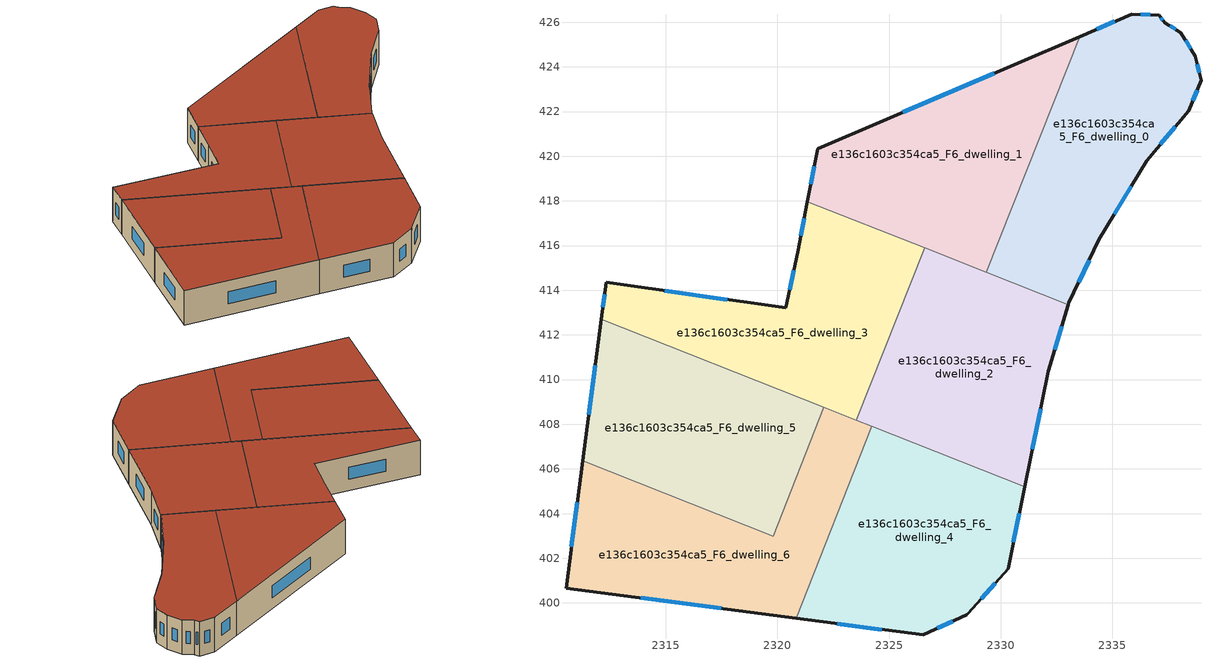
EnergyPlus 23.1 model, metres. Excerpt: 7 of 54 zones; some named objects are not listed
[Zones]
e136c1603c354ca5_F6_dwelling_0
 floor to e136c1603c354ca5_F5_dwelling_0 (EU_floor_Construction): 2338.07,425.54 2338.72,424.47 2338.97,423.4 2338.43,422.05 2336.54,419.8 2334.4,416.26 2333.05,413.44 2333.02,413.35 2329.36,414.8 2333.53,425.36 2335.88,426.37 2337.09,426.31 2337.35,425.99 z18
 wall outside (EU_wall_Construction): 2333.02,413.35 2333.05,413.44 2334.4,416.26 2336.54,419.8 2338.43,422.05 2338.97,423.4 2338.72,424.47 2338.07,425.54 2337.35,425.99 2337.09,426.31 2335.88,426.37 2333.53,425.36 z18:21
 wall to e136c1603c354ca5_F6_dwelling_1 (EU_wall_Construction): 2333.53,425.36 2329.36,414.8 z18:21
 wall to e136c1603c354ca5_F6_dwelling_2 (EU_wall_Construction): 2329.36,414.8 2333.02,413.35 z18:21
 window (EU_Window_Construction): 2335.11,426.04 2334.29,425.69 / 2336.69,426.33 2336.27,426.35 / 2337.26,426.09 2337.17,426.2 / 2337.83,425.68 2337.58,425.84 / 2338.51,424.81 2338.28,425.19 / 2338.89,423.74 2338.8,424.12 / 2338.6,422.49 2338.79,422.96 / 2337.15,420.53 2337.81,421.31 / 2335.09,417.41 2335.84,418.65 / 2333.49,414.35 2333.96,415.34 z18.98:20.02
 roof outside (EU_roof_Construction): 2334.4,416.26 2336.54,419.8 2338.43,422.05 2338.97,423.4 2338.72,424.47 2338.07,425.54 2337.35,425.99 2337.09,426.31 2335.88,426.37 2333.53,425.36 2329.36,414.8 2333.02,413.35 2333.05,413.44 z21
e136c1603c354ca5_F6_dwelling_1
 floor to e136c1603c354ca5_F5_dwelling_1 (EU_floor_Construction): 2333.53,425.36 2329.36,414.8 2321.35,417.97 2321.8,420.33 z18
 wall outside (EU_wall_Construction): 2333.53,425.36 2321.8,420.33 2321.35,417.97 z18:21
 wall to e136c1603c354ca5_F6_dwelling_3 (EU_wall_Construction): 2321.35,417.97 2326.59,415.89 z18:21
 wall to e136c1603c354ca5_F6_dwelling_2 (EU_wall_Construction): 2326.59,415.89 2329.36,414.8 z18:21
 window (EU_Window_Construction): 2329.71,423.72 2325.61,421.96 / 2321.65,419.56 2321.49,418.73 z18.98:20.02
 roof outside (EU_roof_Construction): 2329.36,414.8 2333.53,425.36 2321.8,420.33 2321.35,417.97 z21
e136c1603c354ca5_F6_dwelling_2
 floor to e136c1603c354ca5_F5_dwelling_2 (EU_floor_Construction): 2333.02,413.35 2332.14,410.38 2331.08,405.2 2323.54,408.18 2326.59,415.89 z18
 wall outside (EU_wall_Construction): 2331.08,405.2 2332.14,410.38 2333.02,413.35 z18:21
 wall to e136c1603c354ca5_F6_dwelling_3 (EU_wall_Construction): 2326.59,415.89 2323.54,408.18 z18:21
 wall to e136c1603c354ca5_F6_dwelling_4 (EU_wall_Construction): 2324.23,407.91 2331.08,405.2 z18:21
 wall to e136c1603c354ca5_F6_dwelling_6 (EU_wall_Construction): 2323.54,408.18 2324.23,407.91 z18:21
 window (EU_Window_Construction): 2331.42,406.88 2331.79,408.69 / 2332.42,411.34 2332.73,412.39 z18.98:20.02
 roof outside (EU_roof_Construction): 2331.08,405.2 2332.14,410.38 2333.02,413.35 2326.59,415.89 2323.54,408.18 z21
e136c1603c354ca5_F6_dwelling_3
 floor to e136c1603c354ca5_F5_dwelling_3 (EU_floor_Construction): 2326.59,415.89 2323.54,408.18 2312.12,412.7 2312.34,414.35 2320.37,413.21 2320.92,415.71 2321.35,417.97 z18
 wall outside (EU_wall_Construction): 2321.35,417.97 2320.92,415.71 2320.37,413.21 2312.34,414.35 2312.12,412.7 z18:21
 wall to e136c1603c354ca5_F6_dwelling_5 (EU_wall_Construction): 2312.12,412.7 2322.09,408.76 z18:21
 wall to e136c1603c354ca5_F6_dwelling_6 (EU_wall_Construction): 2322.08,408.76 2323.54,408.18 z18:21
 window (EU_Window_Construction): 2320.74,414.89 2320.55,414.02 / 2321.21,417.23 2321.06,416.44 / 2312.27,413.81 2312.19,413.23 / 2317.76,413.58 2314.95,413.98 z18.98:20.02
 roof outside (EU_roof_Construction): 2323.54,408.18 2326.59,415.89 2321.35,417.97 2320.92,415.71 2320.37,413.21 2312.34,414.35 2312.12,412.7 z21
e136c1603c354ca5_F6_dwelling_4
 floor to e136c1603c354ca5_F5_dwelling_4 (EU_floor_Construction): 2331.08,405.2 2330.33,401.54 2328.54,399.54 2328.48,399.48 2326.53,398.57 2320.84,399.32 2324.23,407.91 z18
 wall outside (EU_wall_Construction): 2320.84,399.32 2326.53,398.57 2328.48,399.48 2328.54,399.54 2330.33,401.54 2331.08,405.2 z18:21
 wall to e136c1603c354ca5_F6_dwelling_6 (EU_wall_Construction): 2324.23,407.91 2320.84,399.32 z18:21
 window (EU_Window_Construction): 2330.57,402.73 2330.83,404.01 / 2329.12,400.19 2329.74,400.89 / 2327.16,398.86 2327.84,399.18 / 2322.69,399.07 2324.68,398.81 z18.98:20.02
 roof outside (EU_roof_Construction): 2328.54,399.54 2330.33,401.54 2331.08,405.2 2324.23,407.91 2320.84,399.32 2326.53,398.57 2328.48,399.48 z21
e136c1603c354ca5_F6_dwelling_5
 floor to e136c1603c354ca5_F5_dwelling_5 (EU_floor_Construction): 2322.08,408.76 2319.81,402.99 2311.29,406.36 2312.12,412.7 z18
 wall outside (EU_wall_Construction): 2312.12,412.7 2311.29,406.36 z18:21
 wall to e136c1603c354ca5_F6_dwelling_6 (EU_wall_Construction): 2311.29,406.36 2319.81,402.99 2322.08,408.76 z18:21
 window (EU_Window_Construction): 2311.85,410.63 2311.56,408.42 z18.98:20.02
 roof outside (EU_roof_Construction): 2319.81,402.99 2322.08,408.76 2312.12,412.7 2311.29,406.36 z21
e136c1603c354ca5_F6_dwelling_6
 floor to e136c1603c354ca5_F5_dwelling_6 (EU_floor_Construction): 2324.23,407.91 2320.84,399.32 2310.54,400.67 2311.29,406.36 2319.81,402.99 2322.08,408.76 z18
 wall outside (EU_wall_Construction): 2311.29,406.36 2310.54,400.67 2320.84,399.32 z18:21
 window (EU_Window_Construction): 2313.89,400.23 2317.49,399.76 / 2311.04,404.51 2310.78,402.52 z18.98:20.02
 roof outside (EU_roof_Construction): 2320.84,399.32 2324.23,407.91 2322.08,408.76 2319.81,402.99 2311.29,406.36 2310.54,400.67 z21
[Building]
EU S2 Campaign: North Axis=0; Terrain=City; Solar Distribution=FullExterior
[Site:Location]
Bologna: Latitude=44.5; Longitude=11.25; Time Zone=1; Elevation=37
[SizingPeriod:WeatherFileDays]
AnnualSizingPeriod: Begin Month=1; Begin Day of Month=1; End Month=12; End Day of Month=31; Day of Week for Start Day=Monday; Use Weather File Daylight Saving Period=No; Use Weather File Rain and Snow Indicators=No
[MATERIAL]
EU_InternalMass_Material: Roughness=MediumRough; Thickness=0.1; Conductivity=1; Density=1800; Specific Heat=900; Thermal Absorptance=0.9; Solar Absorptance=0.7; Visible Absorptance=0.7
[MATERIAL:NOMASS] Roughness=MediumRough; Thermal Absorptance=0.9; Solar Absorptance=0.7; Visible Absorptance=0.7
Name | Thermal Resistance
EU_wall_NoMass | 0.905828
EU_roof_NoMass | 0.37593
EU_floor_NoMass | 0.67114
[WINDOWMATERIAL:SIMPLEGLAZINGSYSTEM]
EU_Window_SimpleGlazing: UFactor=4.52486; Solar Heat Gain Coefficient=0.85; Visible Transmittance=0.85
[CONSTRUCTION]
EU_wall_Construction: EU_wall_NoMass
EU_roof_Construction: EU_roof_NoMass
EU_floor_Construction: EU_floor_NoMass
EU_Window_Construction: EU_Window_SimpleGlazing
EU_InternalMass_Construction: EU_InternalMass_Material
[ZONE] Type=1; Multiplier=1; Ceiling Height=autocalculate; Floor Area=autocalculate; Part of Total Floor Area=Yes
Name | Volume
e136c1603c354ca5_F6_dwelling_0 | 184.781
e136c1603c354ca5_F6_dwelling_1 | 184.771
e136c1603c354ca5_F6_dwelling_2; e136c1603c354ca5_F6_dwelling_3 | 184.761
e136c1603c354ca5_F6_dwelling_4 | 184.762
e136c1603c354ca5_F6_dwelling_5 | 184.775
e136c1603c354ca5_F6_dwelling_6 | 184.759
[INTERNALMASS] Construction=EU_InternalMass_Construction
Name | Zone or ZoneList | Surface Area
e136c1603c354ca5_F6_dwelling_0_EU_InternalMass | e136c1603c354ca5_F6_dwelling_0 | 61.5942
e136c1603c354ca5_F6_dwelling_1_EU_InternalMass | e136c1603c354ca5_F6_dwelling_1 | 61.5888
e136c1603c354ca5_F6_dwelling_2_EU_InternalMass | e136c1603c354ca5_F6_dwelling_2 | 61.5857
e136c1603c354ca5_F6_dwelling_3_EU_InternalMass | e136c1603c354ca5_F6_dwelling_3 | 61.588
e136c1603c354ca5_F6_dwelling_4_EU_InternalMass | e136c1603c354ca5_F6_dwelling_4 | 61.5882
e136c1603c354ca5_F6_dwelling_5_EU_InternalMass | e136c1603c354ca5_F6_dwelling_5 | 61.5919
e136c1603c354ca5_F6_dwelling_6_EU_InternalMass | e136c1603c354ca5_F6_dwelling_6 | 61.5867
[OTHEREQUIPMENT] Fuel Type=Electricity; Design Level Calculation Method=Watts/Area; Power per Zone Floor Area=1; Fraction Latent=0; Fraction Radiant=0; Fraction Lost=0; Carbon Dioxide Generation Rate=0; EndUse Subcategory=EU_Step8_InternalGains
Name | Zone or ZoneList or Space or SpaceList | Schedule
EU_Step8_InternalGain_e136c1603c354ca5_F6_dwelling_0_f000 | e136c1603c354ca5_F6_dwelling_0 | EU_Step8_GainSchedule_e136c1603c354ca5_F6_dwelling_0_f000
EU_Step8_InternalGain_e136c1603c354ca5_F6_dwelling_1_f000 | e136c1603c354ca5_F6_dwelling_1 | EU_Step8_GainSchedule_e136c1603c354ca5_F6_dwelling_1_f000
EU_Step8_InternalGain_e136c1603c354ca5_F6_dwelling_2_f000 | e136c1603c354ca5_F6_dwelling_2 | EU_Step8_GainSchedule_e136c1603c354ca5_F6_dwelling_2_f000
EU_Step8_InternalGain_e136c1603c354ca5_F6_dwelling_3_f000 | e136c1603c354ca5_F6_dwelling_3 | EU_Step8_GainSchedule_e136c1603c354ca5_F6_dwelling_3_f000
EU_Step8_InternalGain_e136c1603c354ca5_F6_dwelling_4_f000 | e136c1603c354ca5_F6_dwelling_4 | EU_Step8_GainSchedule_e136c1603c354ca5_F6_dwelling_4_f000
EU_Step8_InternalGain_e136c1603c354ca5_F6_dwelling_5_f000 | e136c1603c354ca5_F6_dwelling_5 | EU_Step8_GainSchedule_e136c1603c354ca5_F6_dwelling_5_f000
EU_Step8_InternalGain_e136c1603c354ca5_F6_dwelling_6_f000 | e136c1603c354ca5_F6_dwelling_6 | EU_Step8_GainSchedule_e136c1603c354ca5_F6_dwelling_6_f000
[ZONEVENTILATION:DESIGNFLOWRATE] Schedule=EU_AlwaysOn; Design Flow Rate Calculation Method=AirChanges/Hour; Air Changes per Hour=0.73129; Ventilation Type=Natural; Fan Pressure Rise=0; Fan Total Efficiency=1; Constant Term Coefficient=1; Temperature Term Coefficient=0; Velocity Term Coefficient=0; Velocity Squared Term Coefficient=0; Minimum Indoor Temperature=-100; Maximum Indoor Temperature=100; Delta Temperature=-100; Minimum Outdoor Temperature=-100; Maximum Outdoor Temperature=100; Maximum Wind Speed=40
Name | Zone or ZoneList or Space or SpaceList
EU_ConstantAir_e136c1603c354ca5_F6_dwelling_0 | e136c1603c354ca5_F6_dwelling_0
EU_ConstantAir_e136c1603c354ca5_F6_dwelling_1 | e136c1603c354ca5_F6_dwelling_1
EU_ConstantAir_e136c1603c354ca5_F6_dwelling_2 | e136c1603c354ca5_F6_dwelling_2
EU_ConstantAir_e136c1603c354ca5_F6_dwelling_3 | e136c1603c354ca5_F6_dwelling_3
EU_ConstantAir_e136c1603c354ca5_F6_dwelling_4 | e136c1603c354ca5_F6_dwelling_4
EU_ConstantAir_e136c1603c354ca5_F6_dwelling_5 | e136c1603c354ca5_F6_dwelling_5
EU_ConstantAir_e136c1603c354ca5_F6_dwelling_6 | e136c1603c354ca5_F6_dwelling_6
[HVACTEMPLATE:ZONE:IDEALLOADSAIRSYSTEM] System Availability Schedule=EU_AlwaysOn; Maximum Heating Supply Air Temperature=50; Minimum Cooling Supply Air Temperature=13; Maximum Heating Supply Air Humidity Ratio=0.0156; Minimum Cooling Supply Air Humidity Ratio=0.0077; Heating Limit=NoLimit; Cooling Limit=NoLimit; Heating Availability Schedule=EU_AlwaysOn; Cooling Availability Schedule=EU_CoolingOff; Dehumidification Control Type=ConstantSensibleHeatRatio; Cooling Sensible Heat Ratio=0.7; Dehumidification Setpoint=60; Humidification Control Type=None; Humidification Setpoint=30; Outdoor Air Method=None; Outdoor Air Flow Rate per Person=0.00944; Outdoor Air Flow Rate per Zone Floor Area=0; Outdoor Air Flow Rate per Zone=0; Demand Controlled Ventilation Type=None; Outdoor Air Economizer Type=NoEconomizer; Heat Recovery Type=None; Sensible Heat Recovery Effectiveness=0.7; Latent Heat Recovery Effectiveness=0.65
Name | Template Thermostat
e136c1603c354ca5_F6_dwelling_0 | EU_HeatOnly_e136c1603c354ca5_F6_dwelling_0
e136c1603c354ca5_F6_dwelling_1 | EU_HeatOnly_e136c1603c354ca5_F6_dwelling_1
e136c1603c354ca5_F6_dwelling_2 | EU_HeatOnly_e136c1603c354ca5_F6_dwelling_2
e136c1603c354ca5_F6_dwelling_3 | EU_HeatOnly_e136c1603c354ca5_F6_dwelling_3
e136c1603c354ca5_F6_dwelling_4 | EU_HeatOnly_e136c1603c354ca5_F6_dwelling_4
e136c1603c354ca5_F6_dwelling_5 | EU_HeatOnly_e136c1603c354ca5_F6_dwelling_5
e136c1603c354ca5_F6_dwelling_6 | EU_HeatOnly_e136c1603c354ca5_F6_dwelling_6
[SIZING:ZONE] Zone Cooling Design Supply Air Temperature Input Method=SupplyAirTemperature; Zone Cooling Design Supply Air Temperature=13; Zone Heating Design Supply Air Temperature Input Method=SupplyAirTemperature; Zone Heating Design Supply Air Temperature=50; Zone Cooling Design Supply Air Humidity Ratio=0.008; Zone Heating Design Supply Air Humidity Ratio=0.008; Cooling Design Air Flow Method=DesignDay; Cooling Design Air Flow Rate=0; Cooling Minimum Air Flow per Zone Floor Area=0.000762; Cooling Minimum Air Flow=0; Cooling Minimum Air Flow Fraction=0.2; Heating Design Air Flow Method=DesignDay; Heating Design Air Flow Rate=0; Heating Maximum Air Flow per Zone Floor Area=0.002032; Heating Maximum Air Flow=0.141576; Heating Maximum Air Flow Fraction=0.3; Account for Dedicated Outdoor Air System=No; Dedicated Outdoor Air System Control Strategy=NeutralSupplyAir; Dedicated Outdoor Air Low Setpoint Temperature for Design=autosize; Dedicated Outdoor Air High Setpoint Temperature for Design=autosize; Zone Load Sizing Method=Sensible Load Only No Latent Load; Zone Latent Cooling Design Supply Air Humidity Ratio Input Method=HumidityRatioDifference; Zone Cooling Design Supply Air Humidity Ratio Difference=0.005; Zone Latent Heating Design Supply Air Humidity Ratio Input Method=HumidityRatioDifference; Zone Humidification Design Supply Air Humidity Ratio Difference=0.005
e136c1603c354ca5_F6_dwelling_0; e136c1603c354ca5_F6_dwelling_1; e136c1603c354ca5_F6_dwelling_2; e136c1603c354ca5_F6_dwelling_3; e136c1603c354ca5_F6_dwelling_4; e136c1603c354ca5_F6_dwelling_5; e136c1603c354ca5_F6_dwelling_6
[SCHEDULE:CONSTANT]
Name | Hourly Value
EU_AlwaysOn | 1
EU_CoolingOff | 0
[SCHEDULE:FILE] Column Number=1; Rows to Skip at Top=0; Number of Hours of Data=8760; Column Separator=Comma; Interpolate to Timestep=No; Minutes per Item=60; Adjust Schedule for Daylight Savings=Yes
Name | File
EU_Step8_GainSchedule_e136c1603c354ca5_F6_dwelling_0_f000 | ../../schedules/e136c1603c354ca5/e136c1603c354ca5_F6_dwelling_0_f000_gain.csv
EU_Step8_GainSchedule_e136c1603c354ca5_F6_dwelling_1_f000 | ../../schedules/e136c1603c354ca5/e136c1603c354ca5_F6_dwelling_1_f000_gain.csv
EU_Step8_GainSchedule_e136c1603c354ca5_F6_dwelling_2_f000 | ../../schedules/e136c1603c354ca5/e136c1603c354ca5_F6_dwelling_2_f000_gain.csv
EU_Step8_GainSchedule_e136c1603c354ca5_F6_dwelling_3_f000 | ../../schedules/e136c1603c354ca5/e136c1603c354ca5_F6_dwelling_3_f000_gain.csv
EU_Step8_GainSchedule_e136c1603c354ca5_F6_dwelling_4_f000 | ../../schedules/e136c1603c354ca5/e136c1603c354ca5_F6_dwelling_4_f000_gain.csv
EU_Step8_GainSchedule_e136c1603c354ca5_F6_dwelling_5_f000 | ../../schedules/e136c1603c354ca5/e136c1603c354ca5_F6_dwelling_5_f000_gain.csv
EU_Step8_GainSchedule_e136c1603c354ca5_F6_dwelling_6_f000 | ../../schedules/e136c1603c354ca5/e136c1603c354ca5_F6_dwelling_6_f000_gain.csv
